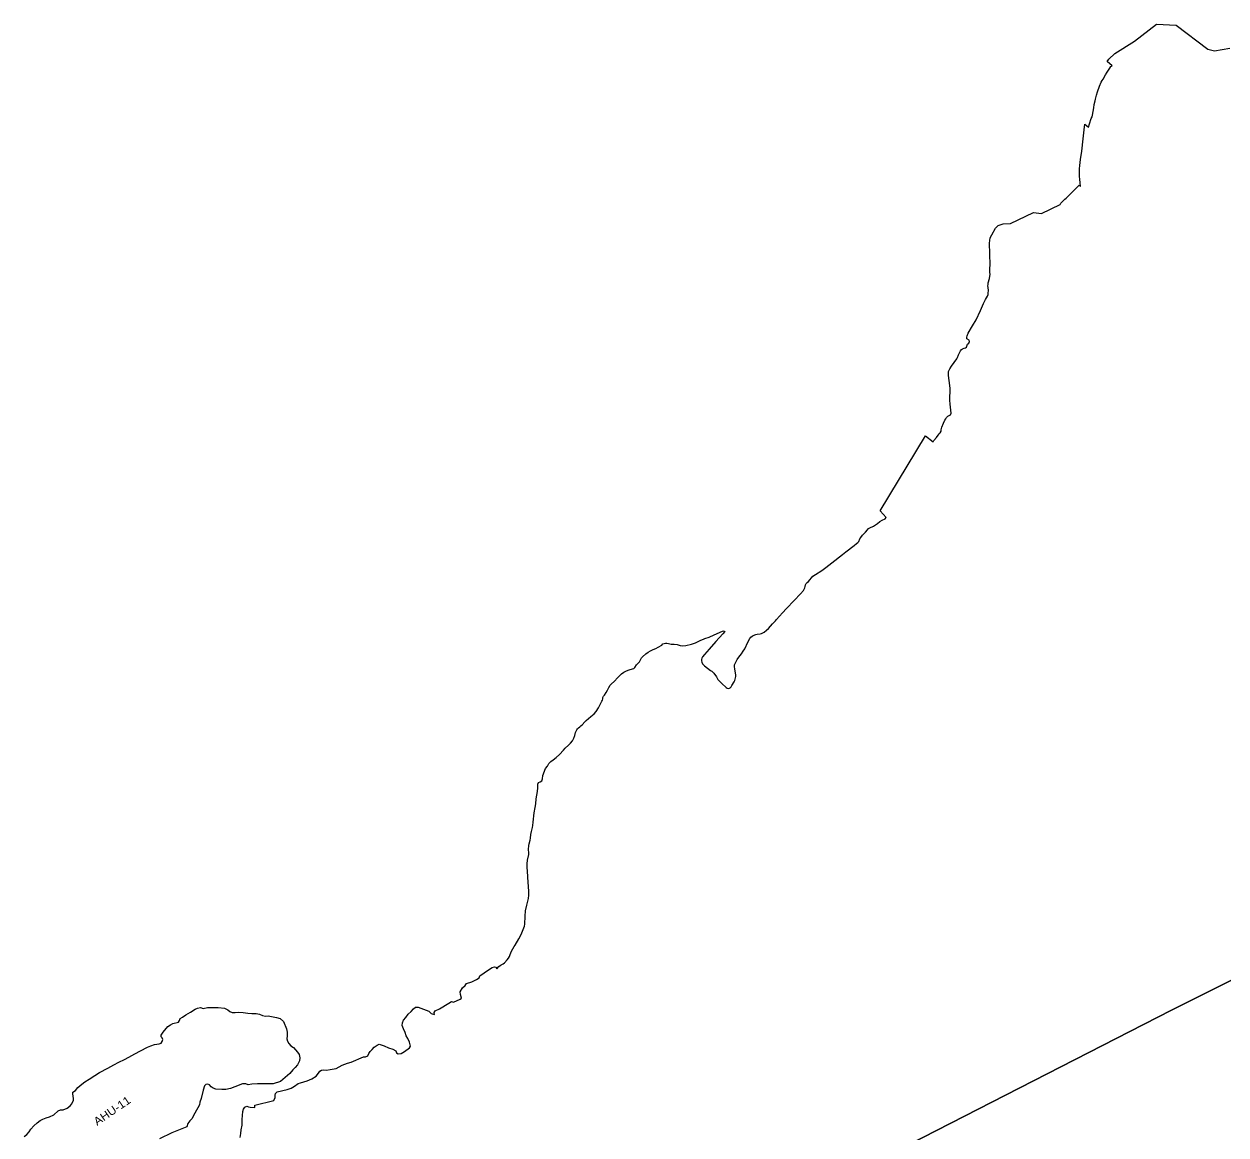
# Model space of a CAD drawing. Header units: metres. Extents: x 263924 to 318888, y 5017073 to 5064560.
# Drawn here: x 284464 to 286267, y 5041259 to 5042925 of the extents above; entities that cross this region are included whole.
import ezdxf

# ---------------------------------------------------------------- set-up
doc = ezdxf.new("R2010")
doc.units = ezdxf.units.M
doc.header["$LTSCALE"] = 38
doc.layers.add('1', color=7, linetype='Continuous', lineweight=25)
doc.layers.add('6', color=7, linetype='Continuous')

msp = doc.modelspace()

# ---------------------------------------------------------------- linework, layer by layer
at = {"layer": '1'}
for points in [[(286048.6, 5042722.17), (286050.6, 5042734.77), (286052.2, 5042752.87), (286053.7, 5042766.67), (286054.8, 5042774.87), (286060.5, 5042770.67), (286061.7, 5042775.67), (286064.6, 5042783.57), (286066, 5042786.27), (286066.6, 5042788.47), (286068.6, 5042799.57), (286068.9, 5042804.37), (286070.3, 5042810.07), (286071.1, 5042812.77), (286072.2, 5042818.57), (286073.7, 5042823.57), (286077, 5042832.17), (286079.6, 5042837.77), (286081, 5042840.57), (286082.4, 5042842.27), (286086.1, 5042849.17), (286088.2, 5042852.87), (286092.3, 5042858.97), (286094.1, 5042861.27), (286095.9, 5042862.57), (286088.3, 5042869.17), (286090.8, 5042872.67), (286099.8, 5042881.17), (286129.6, 5042899.57), (286162.2, 5042925.17), (286191.7, 5042923.27), (286239.4, 5042887.67), (286249.2, 5042884.97), (286272.3, 5042888.77)], [(285909.7, 5042519.87), (285910.1, 5042521.87), (285910.2, 5042525.87), (285909.7, 5042530.17), (285909.6, 5042532.47), (285909.9, 5042534.87), (285909.8, 5042537.07), (285911.8, 5042543.77), (285913.1, 5042550.07), (285912.3, 5042552.47), (285912.3, 5042557.17), (285912.8, 5042565.77), (285912.4, 5042578.67), (285912.6, 5042580.77), (285911.7, 5042596.37), (285913.1, 5042604.77), (285915.4, 5042609.27), (285920.7, 5042618.97), (285925, 5042623.17), (285932.5, 5042625.67), (285943.4, 5042625.87), (285977.8, 5042642.37), (285990.1, 5042641.17), (286018.06, 5042654.35), (286018.8, 5042656.57), (286025, 5042662.37), (286026.7, 5042664.27), (286031.9, 5042668.97), (286037.9, 5042675.07), (286040, 5042676.87), (286044, 5042681.07), (286046.2, 5042683.77), (286048.3, 5042681.67), (286048, 5042687.37), (286047.2, 5042692.27), (286046.9, 5042697.07), (286047.1, 5042702.47), (286047.1, 5042707.87), (286047.3, 5042713.17), (286048.6, 5042722.17)], [(285849.2, 5042337.17), (285853.4, 5042339.17), (285854.4, 5042341.77), (285854.1, 5042346.27), (285853, 5042354.97), (285852.5, 5042361.27), (285852.4, 5042363.47), (285852.4, 5042367.87), (285852.8, 5042372.37), (285852.9, 5042378.87), (285852.6, 5042383.07), (285850.4, 5042397.97), (285850.3, 5042402.07), (285850.6, 5042404.37), (285852.2, 5042408.37), (285854.8, 5042412.27), (285862.8, 5042423.27), (285863.8, 5042425.17), (285865.5, 5042429.27), (285868.6, 5042435.17), (285870, 5042436.97), (285871.6, 5042438.37), (285873.7, 5042439.07), (285875.7, 5042439.67), (285877.3, 5042440.87), (285879, 5042445.17), (285880.7, 5042446.77), (285882.1, 5042448.97), (285881.5, 5042450.97), (285877.7, 5042453.27), (285877.7, 5042455.67), (285878.3, 5042457.67), (285880, 5042461.67), (285886.5, 5042472.87), (285892, 5042481.87), (285898.6, 5042495.67), (285902.8, 5042506.07), (285905.7, 5042512.07), (285908.8, 5042517.37), (285909.7, 5042519.87)], [(285646.8, 5042097.47), (285650.8, 5042099.77), (285660.4, 5042105.67), (285666.6, 5042110.17), (285675.4, 5042117.47), (285691.2, 5042129.87), (285696.5, 5042133.97), (285708.9, 5042143.47), (285712.3, 5042146.37), (285714.3, 5042147.77), (285716, 5042149.27), (285717.6, 5042153.47), (285718.7, 5042155.27), (285721.2, 5042158.67), (285725.8, 5042163.37), (285728.8, 5042166.97), (285730.4, 5042168.57), (285732.2, 5042169.87), (285738.1, 5042172.47), (285743.8, 5042176.17), (285747.6, 5042179.07), (285751, 5042181.37), (285755.3, 5042183.47), (285756.8, 5042185.27), (285747.78, 5042195.37), (285815.9, 5042307.77), (285827.3, 5042298.47), (285828.3, 5042300.57), (285832.6, 5042305.27), (285835, 5042308.87), (285836.4, 5042310.57), (285838.1, 5042312.17), (285839.2, 5042314.47), (285839.4, 5042316.47), (285840.5, 5042320.57), (285842.7, 5042326.77), (285845, 5042331.17), (285846.5, 5042333.37), (285847.5, 5042335.27), (285849.2, 5042337.17)], [(285529.71, 5041940.77), (285531.01, 5041944.87), (285531.21, 5041946.96), (285531.21, 5041949.27), (285530.1, 5041957.87), (285529.3, 5041962.06), (285529.41, 5041964.27), (285531.21, 5041968.27), (285533.41, 5041972.17), (285535.9, 5041975.77), (285539.9, 5041980.96), (285542.5, 5041984.67), (285544.8, 5041988.46), (285549.6, 5041998.06), (285552.4, 5042003.56), (285554, 5042005.77), (285555.7, 5042007.07), (285557.6, 5042008.17), (285561.5, 5042009.67), (285563.5, 5042010.27), (285567.8, 5042010.97), (285569.9, 5042011.47), (285573.9, 5042013.47), (285577.5, 5042016.07), (285580.6, 5042018.97), (285586.6, 5042025.57), (285591, 5042030.47), (285592.5, 5042032.17), (285601.2, 5042042.17), (285607.3, 5042048.67), (285619.1, 5042060.97), (285628.5, 5042070.57), (285632.7, 5042075.97), (285634.9, 5042079.77), (285635.5, 5042081.97), (285635.9, 5042084.27), (285636.7, 5042086.37), (285638.2, 5042087.97), (285640.2, 5042089.37), (285646.8, 5042097.47)], [(285451.9, 5041992.67), (285456.3, 5041993.06), (285464.8, 5041995.17), (285470.8, 5041997.27), (285478.7, 5042001.27), (285482.8, 5042002.96), (285485, 5042003.56), (285491.3, 5042005.56), (285499.1, 5042009.46), (285507, 5042012.67), (285508.9, 5042013.56), (285512.7, 5042015.27), (285514.8, 5042014.27), (285512, 5042010.56), (285501.6, 5041999.46), (285491.6, 5041987.77), (285484.2, 5041979.67), (285481.5, 5041976.37), (285480.5, 5041974.46), (285480.1, 5041972.46), (285480.1, 5041970.27), (285480.5, 5041968.27), (285481.6, 5041965.96), (285484.6, 5041962.87), (285493.5, 5041956.06), (285495.3, 5041954.77), (285498.41, 5041951.67), (285502.21, 5041946.46), (285504.51, 5041942.56), (285505.8, 5041940.77), (285507.21, 5041939.27), (285510.6, 5041936.46), (285516.8, 5041930.56), (285518.6, 5041929.37), (285520.91, 5041928.67), (285522.91, 5041929.96), (285524.3, 5041931.46), (285525.51, 5041933.17), (285528.91, 5041938.77), (285529.71, 5041940.77)], [(285338.8, 5041926.46), (285340.7, 5041930.26), (285343, 5041933.76), (285344.4, 5041935.46), (285349.2, 5041940.06), (285354, 5041944.76), (285356.9, 5041947.76), (285359.9, 5041950.76), (285363.4, 5041953.46), (285367.3, 5041955.56), (285371.5, 5041957.06), (285376.2, 5041958.16), (285378.4, 5041958.86), (285379.8, 5041960.46), (285382.4, 5041964.46), (285383.8, 5041965.96), (285385.5, 5041967.46), (285387, 5041969.06), (285388.1, 5041970.96), (285389, 5041973.06), (285390.1, 5041974.96), (285391.4, 5041976.56), (285396.2, 5041980.76), (285399.8, 5041983.36), (285403.5, 5041985.56), (285407.4, 5041987.46), (285411.2, 5041988.86), (285414.8, 5041990.96), (285420.2, 5041993.96), (285421.8, 5041995.56), (285423.7, 5041996.46), (285425.8, 5041996.77), (285428, 5041996.77), (285430.2, 5041996.27), (285432.3, 5041995.56), (285434.6, 5041995.27), (285439.1, 5041995.17), (285443.4, 5041994.56), (285447.9, 5041993.27), (285451.9, 5041992.67)], [(285241.71, 5041798.26), (285246.11, 5041808.96), (285249.01, 5041812.46), (285251.01, 5041816.56), (285252.41, 5041818.06), (285254.01, 5041819.36), (285257.41, 5041821.86), (285262.01, 5041825.26), (285266.91, 5041829.76), (285272.71, 5041836.16), (285275.6, 5041839.46), (285280.51, 5041843.86), (285283.6, 5041847.06), (285286.3, 5041850.56), (285288.41, 5041854.26), (285290.01, 5041858.26), (285291.1, 5041862.66), (285291.8, 5041864.76), (285292.8, 5041866.66), (285294.1, 5041868.46), (285295.6, 5041870.06), (285297.3, 5041871.56), (285299.1, 5041872.86), (285300.8, 5041874.36), (285305.1, 5041878.96), (285307.01, 5041880.76), (285310.5, 5041884.06), (285314, 5041886.76), (285318.9, 5041890.96), (285321.8, 5041894.26), (285325.4, 5041899.86), (285327.6, 5041903.66), (285330.3, 5041909.66), (285331.3, 5041911.46), (285332, 5041913.36), (285332, 5041915.36), (285333, 5041917.26), (285334.6, 5041919.06), (285337, 5041922.66), (285338.8, 5041926.46)], [(285212.51, 5041567.26), (285213.51, 5041569.86), (285214.31, 5041572.66), (285214.91, 5041575.56), (285215.31, 5041587.56), (285216.11, 5041595.56), (285217.71, 5041603.86), (285220.21, 5041614.06), (285221.01, 5041618.86), (285220.91, 5041624.06), (285220.31, 5041632.36), (285220.11, 5041637.76), (285218.71, 5041654.76), (285218.41, 5041660.46), (285218.51, 5041665.96), (285219.01, 5041671.26), (285221.11, 5041679.76), (285221.01, 5041682.36), (285220.41, 5041687.66), (285220.91, 5041693.26), (285221.41, 5041696.06), (285222.91, 5041701.46), (285223.51, 5041704.26), (285223.81, 5041709.96), (285224.81, 5041714.56), (285226.41, 5041720.16), (285227.01, 5041723.16), (285227.41, 5041728.36), (285228.81, 5041742.26), (285230.21, 5041750.36), (285231.21, 5041755.66), (285231.91, 5041763.56), (285233.81, 5041774.46), (285234.21, 5041779.66), (285234.51, 5041785.16), (285235.41, 5041787.96), (285237.71, 5041788.76), (285240.31, 5041790.36), (285241.61, 5041793.16), (285241.71, 5041798.26)], [(284958.54, 5040818.48), (285439.06, 5041064.48), (286184.86, 5041446.3), (286545.61, 5041626.92), (286826.08, 5041366.53), (286800.83, 5041363.77), (286780.76, 5041345.75), (286745.25, 5041342.66), (286708.72, 5041335.97), (286678.87, 5041324.64), (286641.82, 5041298.38)], [(286545.61, 5041626.92), (286184.86, 5041446.3), (285439.06, 5041064.48)], [(285079.39, 5041440.21), (285078.95, 5041443.16), (285080.42, 5041445.46), (285087.07, 5041448.72), (285100.96, 5041457.11), (285105.19, 5041459.29), (285108.06, 5041458.71), (285117.86, 5041462.8), (285119.84, 5041464.53), (285118.24, 5041469.97), (285117.99, 5041474.07), (285121.7, 5041479.89), (285125.47, 5041483.61), (285127.71, 5041486.36), (285135.46, 5041488.85), (285142.69, 5041492.5), (285146.46, 5041495.06), (285147.68, 5041497.88), (285160.6, 5041506.96), (285165.86, 5041510.49), (285169.44, 5041511.7), (285171.3, 5041510.87), (285173.2, 5041508.23), (285175.91, 5041511.76), (285177.81, 5041513.46), (285179.71, 5041514.66), (285182.31, 5041515.86), (285184.51, 5041517.46), (285188.61, 5041521.76), (285190.31, 5041524.26), (285191.81, 5041526.96), (285193.01, 5041529.76), (285195.01, 5041535.16), (285198.91, 5041541.76), (285200.21, 5041544.06), (285206.11, 5041553.26), (285208.61, 5041557.76), (285210.41, 5041562.56), (285211.21, 5041564.96), (285212.51, 5041567.26)], [(284550.44, 5041335.63), (284554.92, 5041339.28), (284561.44, 5041343.12), (284569.89, 5041348.63), (284577.12, 5041352.85), (284589.6, 5041359.38), (284598.63, 5041364.75), (284605.99, 5041368.66), (284614.56, 5041372.5), (284621.09, 5041375.89), (284629.79, 5041381.14), (284638.56, 5041385.75), (284649.25, 5041390.87), (284653.86, 5041392.79), (284659.62, 5041394.77), (284666.53, 5041395.86), (284669.41, 5041397.08), (284670.95, 5041399.7), (284672.03, 5041402.52), (284671.2, 5041405.08), (284669.67, 5041406.74), (284669.47, 5041409.04), (284672.48, 5041413.71), (284679.65, 5041421.78), (284683.36, 5041424.47), (284687.07, 5041426.39), (284695.33, 5041428.75), (284696.8, 5041431.25), (284697.89, 5041434.13), (284701.47, 5041436.24), (284706.34, 5041439.44), (284713.76, 5041443.6), (284720.48, 5041448.02), (284724.19, 5041449.43), (284728.42, 5041450.26), (284732.45, 5041449.17), (284738.85, 5041450.32), (284747.23, 5041450.71), (284755.23, 5041450.45), (284764.45, 5041449.43)], [(284764.45, 5041449.43), (284769.57, 5041447.12), (284772.39, 5041444.31), (284776.23, 5041443.03), (284780.32, 5041443.03), (284785.38, 5041443.28), (284792.29, 5041442.84), (284799.65, 5041442.13), (284805.34, 5041441.62), (284811.94, 5041441.36), (284817.06, 5041440.28), (284821.28, 5041438.55), (284825.83, 5041437.65), (284830.24, 5041437.97), (284842.27, 5041435.73), (284847.78, 5041434.2), (284852.96, 5041429.72), (284857.63, 5041418.52), (284858.59, 5041413.46), (284858.53, 5041407.89), (284858.15, 5041403.54), (284858.79, 5041400.21), (284860.96, 5041396.37), (284863.97, 5041393.04), (284867.75, 5041390.68), (284870.82, 5041386.84), (284873.76, 5041383.7), (284876.51, 5041380.24), (284877.35, 5041375.06), (284876.83, 5041370.39), (284874.21, 5041364.76), (284870.63, 5041360.53), (284866.85, 5041356.82), (284862.69, 5041351.44), (284848.61, 5041339.48), (284837.3, 5041336.15), (284832.92, 5041335.84), (284814.23, 5041336.09), (284805.27, 5041335.58), (284800.02, 5041334.36)], [(284932.2, 5041359.25), (284941.16, 5041363.86), (284949.16, 5041366.93), (284954.72, 5041368.6), (284972.9, 5041376.34), (284976.1, 5041376.66), (284979.55, 5041378.2), (284981.09, 5041381.4), (284982.88, 5041384.53), (284985.76, 5041387.67), (284989.15, 5041390.93), (284993.25, 5041394), (284996.58, 5041395.29), (285004.19, 5041393.17), (285010.34, 5041389.84), (285016.74, 5041387.86), (285021.41, 5041385.75), (285022.43, 5041382.74), (285025.19, 5041380.95), (285029.6, 5041381.46), (285034.66, 5041384.53), (285042.02, 5041390.17), (285043.62, 5041392.41), (285041.83, 5041398.42), (285039.59, 5041404.05), (285037.15, 5041408.08), (285035.43, 5041412.95), (285032.87, 5041418.52), (285030.88, 5041423.57), (285031.33, 5041427.73), (285032.93, 5041431.38), (285036.45, 5041435.41), (285040.1, 5041440.6), (285044.45, 5041444.69), (285048.16, 5041448.72), (285050.98, 5041450.96), (285055.01, 5041451.09), (285070.95, 5041444.88), (285074.72, 5041441.62), (285079.39, 5041440.21)], [(284787.76, 5041255.33), (284788.78, 5041261.67), (284789.29, 5041266.98), (284790.76, 5041274.27), (284791.15, 5041282.34), (284792.04, 5041294.43), (284793.2, 5041297.89), (284794.8, 5041300.83), (284797.93, 5041302.56), (284800.68, 5041301.73), (284802.99, 5041300.83), (284809.77, 5041300.51), (284810.22, 5041304.16), (284838.38, 5041311.01), (284840.62, 5041315.3), (284840.49, 5041318.88), (284841.13, 5041321.31), (284843.45, 5041323.94), (284858.28, 5041327.64), (284864.68, 5041329.68), (284869.35, 5041332.5), (284874.98, 5041336.47), (284878.31, 5041337.62), (284888.48, 5041340.56), (284895.46, 5041343.76), (284901.92, 5041347.6), (284905.38, 5041351.83), (284907.55, 5041354.9), (284909.99, 5041356.31), (284913.38, 5041356.82), (284917.73, 5041356.63), (284923.04, 5041357.65), (284932.2, 5041359.25)], [(284463.85, 5041257.11), (284468.2, 5041260.24), (284471.46, 5041264.02), (284474.02, 5041268.05), (284478.57, 5041272.98), (284483.69, 5041277.52), (284488.1, 5041280.98), (284492.2, 5041283.03), (284497.25, 5041285.2), (284502.18, 5041286.55), (284508.52, 5041289.36), (284515.24, 5041295.63), (284518.37, 5041297.04), (284522.6, 5041297.04), (284528.36, 5041299.47), (284533.22, 5041302.87), (284535.78, 5041306.26), (284538.21, 5041311.57), (284538.21, 5041313.94), (284536.93, 5041320.98), (284537.25, 5041323.6), (284541.28, 5041326.16), (284544.61, 5041330.45), (284550.44, 5041335.63)], [(284800.02, 5041334.36), (284796.31, 5041336.16), (284791.45, 5041336.16), (284780.25, 5041331.29), (284773.72, 5041328.79), (284766.55, 5041327.39), (284760.41, 5041327.39), (284751.7, 5041327.96), (284747.67, 5041329.44), (284744.66, 5041331.61), (284742.1, 5041334.62), (284739.54, 5041335.58), (284736.41, 5041335.2), (284734.55, 5041332.83), (284732.57, 5041326.43), (284729.5, 5041313.88), (284727.64, 5041308.76), (284726.87, 5041304.73), (284719.83, 5041292.12), (284715.67, 5041283.74), (284712.67, 5041280.67), (284709.53, 5041276.76), (284708.25, 5041271.71), (284685.47, 5041262.68), (284666.78, 5041253.47)]]:
    msp.add_lwpolyline(points, dxfattribs=at)

# ---------------------------------------------------------------- texts
at = {"layer": '6', "width": 1.1}
msp.add_text('AHU-11', height=12, rotation=34.501, dxfattribs=at).set_placement((284573.42, 5041272.97))

doc.saveas('drawing.dxf')
